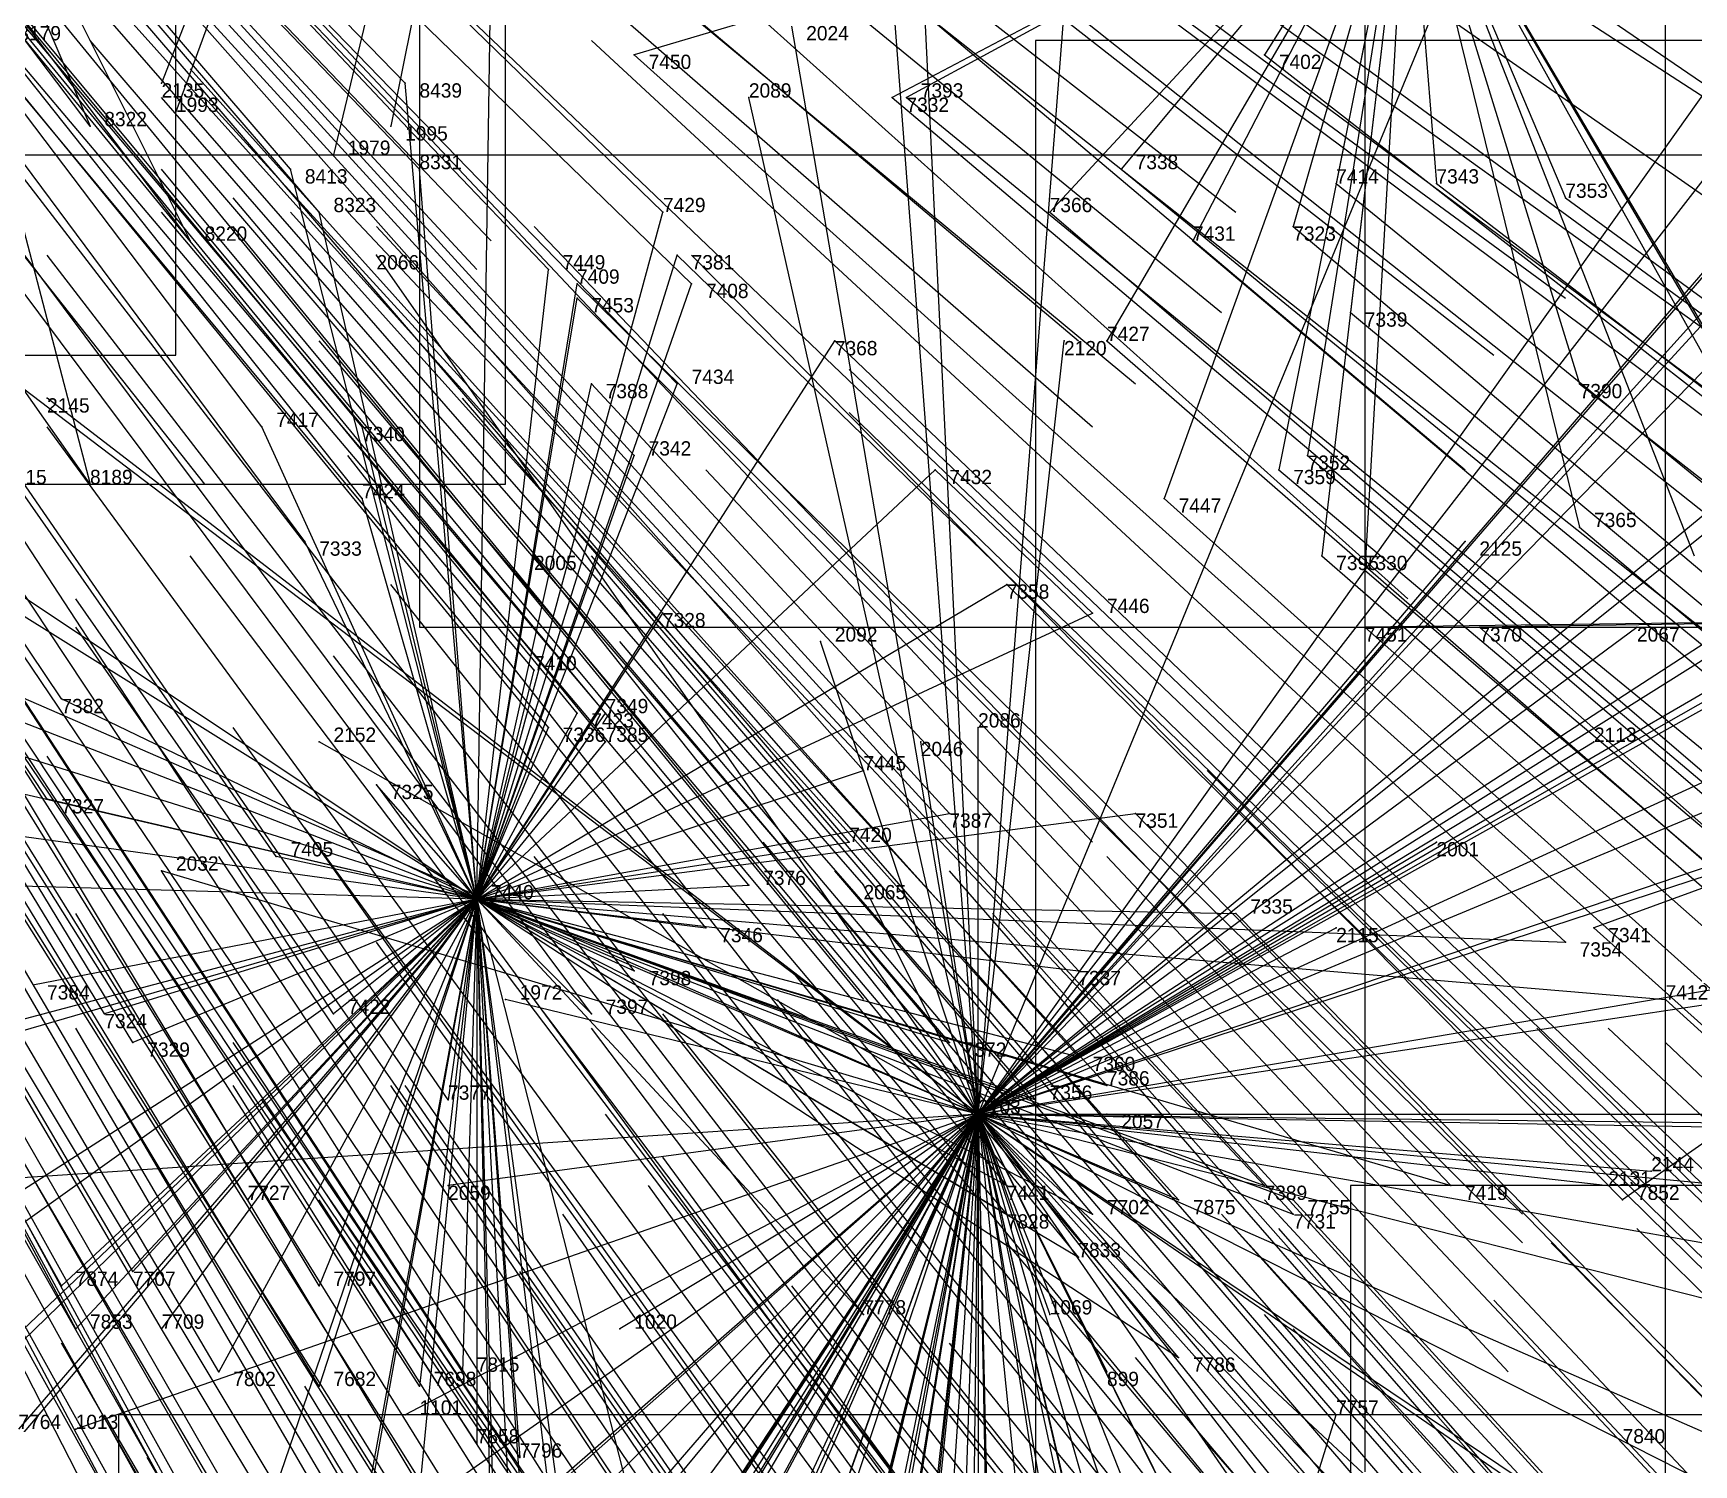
# Model space of a CAD drawing. Extents: x -0.5 to 0.59, y -0.5 to 0.59.
# Drawn here: x 0.14 to 0.256, y -0.2665 to -0.1665 of the extents above; entities that cross this region are included whole.
import ezdxf

# ---------------------------------------------------------------- set-up
doc = ezdxf.new("R2010")
doc.units = 0
for name, color, linetype in [('Clients', 3, 'CONTINUOUS'), ('Facilities', 3, 'CONTINUOUS'), ('Facilities_lines', 3, 'CONTINUOUS'), ('Min_max_boxes', 1, 'CONTINUOUS'), ('Normals', 1, 'CONTINUOUS'), ('Source_points', 5, 'CONTINUOUS'), ('Text', 3, 'CONTINUOUS')]:
    doc.layers.add(name, color=color, linetype=linetype)

msp = doc.modelspace()

# ---------------------------------------------------------------- linework, layer by layer
at = {"layer": 'Clients', "color": 5}
for p in [(0.182, -0.168, -0.62), (0.226, -0.168, -0.705), (0.149, -0.17, -1.25), (0.166, -0.17, -0.595), (0.19, -0.171, -1.25), (0.2, -0.171, -0.658), (0.201, -0.171, -0.659), (0.15, -0.172, -1.25), (0.144, -0.173, -0.563), (0.165, -0.173, -1.25), (0.161, -0.175, -1.25), (0.158, -0.176, -0.592), (0.167, -0.176, -0.606), (0.216, -0.176, -0.696), (0.231, -0.177, -0.726), (0.238, -0.177, -0.741), (0.247, -0.178, -0.76), (0.16, -0.179, -0.6), (0.184, -0.179, -0.642), (0.211, -0.179, -0.691), (0.228, -0.18, -0.726), (0.151, -0.181, -0.59), (0.164, -0.182, -1.25), (0.185, -0.182, -0.65), (0.221, -0.181, -0.713), (0.176, -0.183, -0.635), (0.178, -0.184, -0.639), (0.186, -0.184, -0.656), (0.178, -0.185, -0.642), (0.232, -0.186, -0.744), (0.196, -0.188, -0.679), (0.212, -0.188, -1.25), (0.215, -0.188, -0.714), (0.179, -0.191, -0.655), (0.185, -0.191, -0.664), (0.248, -0.191, -0.782), (0.141, -0.192, -1.25), (0.156, -0.194, -0.623), (0.163, -0.194, -0.633), (0.182, -0.196, -0.669), (0.203, -0.197, -0.708), (0.227, -0.197, -0.752), (0.229, -0.196, -0.753), (0.144, -0.198, -0.611), (0.163, -0.199, -0.642), (0.219, -0.199, -0.74), (0.248, -0.201, -0.798), (0.159, -0.202, -0.643), (0.24, -0.202, -1.25), (0.175, -0.203, -1.25), (0.23, -0.203, -0.768), (0.233, -0.204, -0.773), (0.208, -0.205, -0.73), (0.184, -0.207, -0.693), (0.214, -0.207, -0.744), (0.233, -0.208, -0.781), (0.241, -0.208, -0.796), (0.252, -0.208, -1.25), (0.195, -0.209, -1.25), (0.175, -0.211, -0.684), (0.142, -0.213, -0.641), (0.178, -0.214, -0.696), (0.18, -0.214, -0.699), (0.176, -0.215, -0.696), (0.206, -0.215, -1.25), (0.16, -0.216, -1.25), (0.18, -0.216, -0.702), (0.202, -0.216, -1.25), (0.249, -0.216, -1.25), (0.164, -0.219, -0.684), (0.198, -0.218, -0.735), (0.141, -0.22, -0.654), (0.204, -0.221, -0.751), (0.217, -0.221, -0.774), (0.197, -0.223, -0.743), (0.238, -0.223, -1.25), (0.157, -0.224, -0.684), (0.149, -0.225, -1.25), (0.19, -0.226, -0.738), (0.198, -0.226, -1.25), (0.224, -0.228, -0.799), (0.187, -0.229, -0.739), (0.231, -0.229, -1.25), (0.249, -0.229, -0.847), (0.247, -0.23, -0.844), (0.182, -0.232, -0.738), (0.213, -0.232, -0.787), (0.173, -0.234, -1.25), (0.254, -0.234, -0.862), (0.145, -0.235, -0.691), (0.161, -0.235, -0.712), (0.179, -0.235, -0.738), (0.147, -0.237, -0.698), (0.204, -0.237, -0.783), (0.213, -0.238, -0.799), (0.169, -0.241, -0.735), (0.21, -0.241, -0.799), (0.215, -0.24, -0.805), (0.215, -0.242, -1.25), (0.253, -0.246, -1.25), (0.155, -0.248, -0.731), (0.169, -0.247, -1.25), (0.208, -0.247, -0.807), (0.22, -0.248, -0.83), (0.226, -0.247, -0.837), (0.228, -0.248, -0.843), (0.239, -0.247, -0.86), (0.25, -0.247, -1.25), (0.251, -0.248, -0.883), (0.208, -0.249, -0.812), (0.214, -0.249, -0.821), (0.228, -0.249, -0.844), (0.213, -0.252, -0.824), (0.147, -0.253, -0.732), (0.142, -0.254, -0.727), (0.16, -0.254, -0.75), (0.198, -0.256, -0.808), (0.211, -0.256, -1.25), (0.143, -0.257, -0.735), (0.149, -0.257, -0.742), (0.181, -0.257, -1.25), (0.22, -0.259, -0.85), (0.153, -0.26, -0.755), (0.17, -0.26, -0.776), (0.215, -0.26, -1.25), (0.16, -0.261, -0.765), (0.167, -0.261, -0.774), (0.166, -0.263, -1.25), (0.231, -0.263, -0.874), (0.143, -0.264, -1.25), (0.171, -0.265, -0.787), (0.251, -0.265, -0.911), (0.174, -0.266, -0.794)]:
    msp.add_point(p, dxfattribs=at)
at = {"layer": 'Facilities', "color": 3}
for p in [(0.171, -0.227, -0.711), (0.206, -0.242, -1.25)]:
    msp.add_point(p, dxfattribs=at)
at = {"layer": 'Facilities_lines', "color": 3}
for p, q in [((0.184, -0.079, -1.25), (0.149, -0.17, -1.25)), ((0.184, -0.079, -1.25), (0.15, -0.172, -1.25)), ((0.184, -0.079, -1.25), (0.161, -0.175, -1.25)), ((0.184, -0.079, -1.25), (0.165, -0.173, -1.25)), ((0.127, -0.133, -0.46), (0.144, -0.198, -0.611)), ((0.127, -0.133, -0.46), (0.151, -0.181, -0.59)), ((0.127, -0.133, -0.46), (0.144, -0.173, -0.563)), ((0.206, -0.242, -1.25), (0.244, -0.15, -1.25)), ((0.236, -0.152, -0.703), (0.182, -0.168, -0.62)), ((0.236, -0.152, -0.703), (0.2, -0.171, -0.658)), ((0.236, -0.152, -0.703), (0.201, -0.171, -0.659)), ((0.206, -0.242, -1.25), (0.283, -0.153, -1.25)), ((0.236, -0.152, -0.703), (0.211, -0.179, -0.691)), ((0.236, -0.152, -0.703), (0.215, -0.188, -0.714)), ((0.236, -0.152, -0.703), (0.216, -0.176, -0.696)), ((0.236, -0.152, -0.703), (0.219, -0.199, -0.74)), ((0.236, -0.152, -0.703), (0.221, -0.181, -0.713)), ((0.236, -0.152, -0.703), (0.226, -0.168, -0.705)), ((0.236, -0.152, -0.703), (0.227, -0.197, -0.752)), ((0.236, -0.152, -0.703), (0.228, -0.18, -0.726)), ((0.236, -0.152, -0.703), (0.229, -0.196, -0.753)), ((0.236, -0.152, -0.703), (0.23, -0.203, -0.768)), ((0.236, -0.152, -0.703), (0.231, -0.177, -0.726)), ((0.236, -0.152, -0.703), (0.232, -0.186, -0.744)), ((0.236, -0.152, -0.703), (0.233, -0.204, -0.773)), ((0.236, -0.152, -0.703), (0.238, -0.177, -0.741)), ((0.236, -0.152, -0.703), (0.247, -0.178, -0.76)), ((0.236, -0.152, -0.703), (0.248, -0.201, -0.798)), ((0.236, -0.152, -0.703), (0.248, -0.191, -0.782)), ((0.236, -0.152, -0.703), (0.256, -0.203, -0.818)), ((0.236, -0.152, -0.703), (0.267, -0.205, -0.842)), ((0.236, -0.152, -0.703), (0.269, -0.208, -0.851)), ((0.236, -0.152, -0.703), (0.265, -0.204, -0.837)), ((0.206, -0.242, -1.25), (0.283, -0.158, -1.25)), ((0.206, -0.242, -1.25), (0.202, -0.159, -1.25)), ((0.206, -0.242, -1.25), (0.265, -0.159, -1.25)), ((0.206, -0.242, -1.25), (0.285, -0.161, -1.25)), ((0.171, -0.227, -0.711), (0.172, -0.162, -0.59)), ((0.206, -0.242, -1.25), (0.2, -0.163, -1.25)), ((0.206, -0.242, -1.25), (0.274, -0.163, -1.25)), ((0.206, -0.242, -1.25), (0.212, -0.165, -1.25)), ((0.206, -0.242, -1.25), (0.193, -0.166, -1.25)), ((0.171, -0.227, -0.711), (0.166, -0.17, -0.595)), ((0.206, -0.242, -1.25), (0.271, -0.17, -1.25)), ((0.206, -0.242, -1.25), (0.19, -0.171, -1.25)), ((0.206, -0.242, -1.25), (0.258, -0.175, -1.25)), ((0.171, -0.227, -0.711), (0.158, -0.176, -0.592)), ((0.171, -0.227, -0.711), (0.167, -0.176, -0.606)), ((0.171, -0.227, -0.711), (0.16, -0.179, -0.6)), ((0.171, -0.227, -0.711), (0.184, -0.179, -0.642)), ((0.206, -0.242, -1.25), (0.281, -0.18, -1.25)), ((0.206, -0.242, -1.25), (0.315, -0.18, -1.25)), ((0.206, -0.242, -1.25), (0.164, -0.182, -1.25)), ((0.171, -0.227, -0.711), (0.185, -0.182, -0.65)), ((0.171, -0.227, -0.711), (0.176, -0.183, -0.635)), ((0.171, -0.227, -0.711), (0.186, -0.184, -0.656)), ((0.171, -0.227, -0.711), (0.178, -0.184, -0.639)), ((0.206, -0.242, -1.25), (0.131, -0.185, -1.25)), ((0.171, -0.227, -0.711), (0.178, -0.185, -0.642)), ((0.171, -0.227, -0.711), (0.196, -0.188, -0.679)), ((0.206, -0.242, -1.25), (0.212, -0.188, -1.25)), ((0.206, -0.242, -1.25), (0.271, -0.19, -1.25)), ((0.206, -0.242, -1.25), (0.299, -0.19, -1.25)), ((0.171, -0.227, -0.711), (0.117, -0.191, -0.559)), ((0.171, -0.227, -0.711), (0.179, -0.191, -0.655)), ((0.171, -0.227, -0.711), (0.185, -0.191, -0.664)), ((0.171, -0.227, -0.711), (0.115, -0.192, -0.558)), ((0.206, -0.242, -1.25), (0.141, -0.192, -1.25)), ((0.171, -0.227, -0.711), (0.156, -0.194, -0.623)), ((0.171, -0.227, -0.711), (0.163, -0.194, -0.633)), ((0.171, -0.227, -0.711), (0.182, -0.196, -0.669)), ((0.171, -0.227, -0.711), (0.203, -0.197, -0.708)), ((0.206, -0.242, -1.25), (0.302, -0.198, -1.25)), ((0.171, -0.227, -0.711), (0.163, -0.199, -0.642)), ((0.206, -0.242, -1.25), (0.28, -0.199, -1.25)), ((0.171, -0.227, -0.711), (0.159, -0.202, -0.643)), ((0.206, -0.242, -1.25), (0.24, -0.202, -1.25)), ((0.171, -0.227, -0.711), (0.112, -0.204, -0.582)), ((0.206, -0.242, -1.25), (0.175, -0.203, -1.25)), ((0.206, -0.242, -1.25), (0.322, -0.204, -1.25)), ((0.171, -0.227, -0.711), (0.208, -0.205, -0.73)), ((0.206, -0.242, -1.25), (0.263, -0.205, -1.25)), ((0.206, -0.242, -1.25), (0.265, -0.205, -1.25)), ((0.171, -0.227, -0.711), (0.184, -0.207, -0.693)), ((0.171, -0.227, -0.711), (0.214, -0.207, -0.744)), ((0.206, -0.242, -1.25), (0.309, -0.207, -1.25)), ((0.309, -0.207, -0.93), (0.233, -0.208, -0.781)), ((0.309, -0.207, -0.93), (0.241, -0.208, -0.796)), ((0.309, -0.207, -0.93), (0.249, -0.229, -0.847)), ((0.309, -0.207, -0.93), (0.251, -0.248, -0.883)), ((0.206, -0.242, -1.25), (0.128, -0.208, -1.25)), ((0.206, -0.242, -1.25), (0.252, -0.208, -1.25)), ((0.206, -0.242, -1.25), (0.195, -0.209, -1.25)), ((0.171, -0.227, -0.711), (0.117, -0.21, -0.601)), ((0.171, -0.227, -0.711), (0.175, -0.211, -0.684)), ((0.206, -0.242, -1.25), (0.278, -0.212, -1.25)), ((0.171, -0.227, -0.711), (0.142, -0.213, -0.641)), ((0.171, -0.227, -0.711), (0.115, -0.214, -0.607)), ((0.171, -0.227, -0.711), (0.18, -0.214, -0.699)), ((0.171, -0.227, -0.711), (0.178, -0.214, -0.696)), ((0.171, -0.227, -0.711), (0.176, -0.215, -0.696)), ((0.206, -0.242, -1.25), (0.206, -0.215, -1.25)), ((0.206, -0.242, -1.25), (0.16, -0.216, -1.25)), ((0.171, -0.227, -0.711), (0.18, -0.216, -0.702)), ((0.206, -0.242, -1.25), (0.202, -0.216, -1.25)), ((0.206, -0.242, -1.25), (0.249, -0.216, -1.25)), ((0.171, -0.227, -0.711), (0.113, -0.219, -0.615)), ((0.171, -0.227, -0.711), (0.164, -0.219, -0.684)), ((0.171, -0.227, -0.711), (0.198, -0.218, -0.735)), ((0.171, -0.227, -0.711), (0.141, -0.22, -0.654)), ((0.171, -0.227, -0.711), (0.217, -0.221, -0.774)), ((0.171, -0.227, -0.711), (0.204, -0.221, -0.751)), ((0.171, -0.227, -0.711), (0.197, -0.223, -0.743)), ((0.206, -0.242, -1.25), (0.238, -0.223, -1.25)), ((0.171, -0.227, -0.711), (0.157, -0.224, -0.684)), ((0.206, -0.242, -1.25), (0.312, -0.224, -1.25)), ((0.171, -0.227, -0.711), (0.136, -0.226, -0.66)), ((0.206, -0.242, -1.25), (0.149, -0.225, -1.25)), ((0.171, -0.227, -0.711), (0.19, -0.226, -0.738)), ((0.206, -0.242, -1.25), (0.198, -0.226, -1.25)), ((0.171, -0.227, -0.711), (0.129, -0.257, -0.719)), ((0.171, -0.227, -0.711), (0.132, -0.264, -0.739)), ((0.171, -0.227, -0.711), (0.132, -0.252, -0.712)), ((0.171, -0.227, -0.711), (0.133, -0.238, -0.682)), ((0.171, -0.227, -0.711), (0.134, -0.263, -0.737)), ((0.171, -0.227, -0.711), (0.137, -0.236, -0.682)), ((0.171, -0.227, -0.711), (0.137, -0.267, -0.75)), ((0.171, -0.227, -0.711), (0.139, -0.264, -0.745)), ((0.171, -0.227, -0.711), (0.14, -0.233, -0.68)), ((0.171, -0.227, -0.711), (0.142, -0.254, -0.727)), ((0.171, -0.227, -0.711), (0.143, -0.257, -0.735)), ((0.171, -0.227, -0.711), (0.145, -0.235, -0.691)), ((0.171, -0.227, -0.711), (0.147, -0.237, -0.698)), ((0.171, -0.227, -0.711), (0.147, -0.253, -0.732)), ((0.171, -0.227, -0.711), (0.149, -0.257, -0.742)), ((0.171, -0.227, -0.711), (0.153, -0.26, -0.755)), ((0.171, -0.227, -0.711), (0.155, -0.248, -0.731)), ((0.171, -0.227, -0.711), (0.157, -0.268, -0.775)), ((0.171, -0.227, -0.711), (0.16, -0.261, -0.765)), ((0.171, -0.227, -0.711), (0.16, -0.287, -0.821)), ((0.171, -0.227, -0.711), (0.16, -0.254, -0.75)), ((0.171, -0.227, -0.711), (0.161, -0.235, -0.712)), ((0.171, -0.227, -0.711), (0.161, -0.283, -0.814)), ((0.171, -0.227, -0.711), (0.165, -0.289, -0.831)), ((0.171, -0.227, -0.711), (0.167, -0.261, -0.774)), ((0.171, -0.227, -0.711), (0.169, -0.241, -0.735)), ((0.171, -0.227, -0.711), (0.17, -0.26, -0.776)), ((0.171, -0.227, -0.711), (0.224, -0.228, -0.799)), ((0.171, -0.227, -0.711), (0.213, -0.232, -0.787)), ((0.171, -0.227, -0.711), (0.187, -0.229, -0.739)), ((0.171, -0.227, -0.711), (0.247, -0.23, -0.844)), ((0.171, -0.227, -0.711), (0.21, -0.241, -0.799)), ((0.171, -0.227, -0.711), (0.213, -0.238, -0.799)), ((0.171, -0.227, -0.711), (0.204, -0.237, -0.783)), ((0.171, -0.227, -0.711), (0.215, -0.24, -0.805)), ((0.171, -0.227, -0.711), (0.226, -0.247, -0.837)), ((0.171, -0.227, -0.711), (0.182, -0.232, -0.738)), ((0.171, -0.227, -0.711), (0.254, -0.234, -0.862)), ((0.171, -0.227, -0.711), (0.239, -0.247, -0.86)), ((0.171, -0.227, -0.711), (0.179, -0.235, -0.738)), ((0.171, -0.227, -0.711), (0.208, -0.247, -0.807)), ((0.171, -0.227, -0.711), (0.174, -0.283, -0.83)), ((0.171, -0.227, -0.711), (0.18, -0.301, -0.876)), ((0.171, -0.227, -0.711), (0.214, -0.249, -0.821)), ((0.171, -0.227, -0.711), (0.228, -0.249, -0.844)), ((0.171, -0.227, -0.711), (0.182, -0.27, -0.815)), ((0.171, -0.227, -0.711), (0.172, -0.273, -0.806)), ((0.171, -0.227, -0.711), (0.228, -0.248, -0.843)), ((0.171, -0.227, -0.711), (0.198, -0.256, -0.808)), ((0.171, -0.227, -0.711), (0.22, -0.259, -0.85)), ((0.171, -0.227, -0.711), (0.174, -0.266, -0.794)), ((0.171, -0.227, -0.711), (0.18, -0.293, -0.86)), ((0.171, -0.227, -0.711), (0.174, -0.268, -0.799)), ((0.171, -0.227, -0.711), (0.208, -0.249, -0.812)), ((0.171, -0.227, -0.711), (0.213, -0.252, -0.824)), ((0.171, -0.227, -0.711), (0.173, -0.302, -0.871)), ((0.171, -0.227, -0.711), (0.171, -0.265, -0.787)), ((0.171, -0.227, -0.711), (0.22, -0.248, -0.83)), ((0.206, -0.242, -1.25), (0.299, -0.228, -1.25)), ((0.206, -0.242, -1.25), (0.231, -0.229, -1.25)), ((0.206, -0.242, -1.25), (0.173, -0.234, -1.25)), ((0.206, -0.242, -1.25), (0.131, -0.247, -1.25)), ((0.206, -0.242, -1.25), (0.134, -0.329, -1.25)), ((0.206, -0.242, -1.25), (0.137, -0.355, -1.25)), ((0.206, -0.242, -1.25), (0.139, -0.366, -1.25)), ((0.206, -0.242, -1.25), (0.142, -0.388, -1.25)), ((0.206, -0.242, -1.25), (0.143, -0.297, -1.25)), ((0.206, -0.242, -1.25), (0.143, -0.264, -1.25)), ((0.206, -0.242, -1.25), (0.147, -0.373, -1.25)), ((0.206, -0.242, -1.25), (0.148, -0.341, -1.25)), ((0.206, -0.242, -1.25), (0.148, -0.367, -1.25)), ((0.206, -0.242, -1.25), (0.153, -0.295, -1.25)), ((0.206, -0.242, -1.25), (0.155, -0.287, -1.25)), ((0.206, -0.242, -1.25), (0.159, -0.33, -1.25)), ((0.206, -0.242, -1.25), (0.161, -0.314, -1.25)), ((0.206, -0.242, -1.25), (0.166, -0.263, -1.25)), ((0.206, -0.242, -1.25), (0.167, -0.359, -1.25)), ((0.206, -0.242, -1.25), (0.169, -0.299, -1.25)), ((0.206, -0.242, -1.25), (0.169, -0.268, -1.25)), ((0.206, -0.242, -1.25), (0.169, -0.247, -1.25)), ((0.206, -0.242, -1.25), (0.17, -0.297, -1.25)), ((0.206, -0.242, -1.25), (0.172, -0.337, -1.25)), ((0.206, -0.242, -1.25), (0.174, -0.285, -1.25)), ((0.206, -0.242, -1.25), (0.176, -0.362, -1.25)), ((0.206, -0.242, -1.25), (0.177, -0.29, -1.25)), ((0.206, -0.242, -1.25), (0.18, -0.383, -1.25)), ((0.206, -0.242, -1.25), (0.181, -0.271, -1.25)), ((0.206, -0.242, -1.25), (0.181, -0.28, -1.25)), ((0.206, -0.242, -1.25), (0.181, -0.257, -1.25)), ((0.206, -0.242, -1.25), (0.184, -0.331, -1.25)), ((0.206, -0.242, -1.25), (0.184, -0.35, -1.25)), ((0.206, -0.242, -1.25), (0.186, -0.298, -1.25)), ((0.206, -0.242, -1.25), (0.189, -0.35, -1.25)), ((0.206, -0.242, -1.25), (0.19, -0.325, -1.25)), ((0.206, -0.242, -1.25), (0.191, -0.335, -1.25)), ((0.206, -0.242, -1.25), (0.195, -0.287, -1.25)), ((0.206, -0.242, -1.25), (0.197, -0.299, -1.25)), ((0.206, -0.242, -1.25), (0.197, -0.329, -1.25)), ((0.206, -0.242, -1.25), (0.198, -0.316, -1.25)), ((0.206, -0.242, -1.25), (0.199, -0.304, -1.25)), ((0.206, -0.242, -1.25), (0.201, -0.317, -1.25)), ((0.206, -0.242, -1.25), (0.202, -0.366, -1.25)), ((0.206, -0.242, -1.25), (0.205, -0.33, -1.25)), ((0.206, -0.242, -1.25), (0.206, -0.319, -1.25)), ((0.206, -0.242, -1.25), (0.22, -0.291, -1.25)), ((0.206, -0.242, -1.25), (0.23, -0.345, -1.25)), ((0.206, -0.242, -1.25), (0.231, -0.358, -1.25)), ((0.206, -0.242, -1.25), (0.216, -0.302, -1.25)), ((0.206, -0.242, -1.25), (0.227, -0.333, -1.25)), ((0.206, -0.242, -1.25), (0.245, -0.321, -1.25)), ((0.206, -0.242, -1.25), (0.215, -0.26, -1.25)), ((0.206, -0.242, -1.25), (0.244, -0.338, -1.25)), ((0.206, -0.242, -1.25), (0.253, -0.31, -1.25)), ((0.206, -0.242, -1.25), (0.254, -0.339, -1.25)), ((0.206, -0.242, -1.25), (0.208, -0.345, -1.25)), ((0.206, -0.242, -1.25), (0.211, -0.291, -1.25)), ((0.206, -0.242, -1.25), (0.211, -0.256, -1.25)), ((0.206, -0.242, -1.25), (0.237, -0.335, -1.25)), ((0.206, -0.242, -1.25), (0.236, -0.27, -1.25)), ((0.206, -0.242, -1.25), (0.208, -0.33, -1.25)), ((0.206, -0.242, -1.25), (0.218, -0.319, -1.25)), ((0.206, -0.242, -1.25), (0.264, -0.243, -1.25)), ((0.206, -0.242, -1.25), (0.269, -0.248, -1.25)), ((0.206, -0.242, -1.25), (0.258, -0.277, -1.25)), ((0.206, -0.242, -1.25), (0.269, -0.258, -1.25)), ((0.206, -0.242, -1.25), (0.289, -0.242, -1.25)), ((0.206, -0.242, -1.25), (0.215, -0.242, -1.25)), ((0.206, -0.242, -1.25), (0.265, -0.308, -1.25)), ((0.206, -0.242, -1.25), (0.259, -0.297, -1.25)), ((0.206, -0.242, -1.25), (0.275, -0.277, -1.25)), ((0.206, -0.242, -1.25), (0.27, -0.286, -1.25)), ((0.206, -0.242, -1.25), (0.292, -0.243, -1.25)), ((0.206, -0.242, -1.25), (0.265, -0.315, -1.25)), ((0.206, -0.242, -1.25), (0.267, -0.321, -1.25)), ((0.206, -0.242, -1.25), (0.279, -0.274, -1.25)), ((0.206, -0.242, -1.25), (0.296, -0.258, -1.25)), ((0.206, -0.242, -1.25), (0.25, -0.247, -1.25)), ((0.206, -0.242, -1.25), (0.253, -0.246, -1.25)), ((0.207, -0.34, -0.996), (0.231, -0.263, -0.874)), ((0.288, -0.305, -1.05), (0.251, -0.265, -0.911))]:
    msp.add_line(p, q, dxfattribs=at)
at = {"layer": 'Min_max_boxes', "color": 1}
for p, q in [((0.15, -0.189, -0.546), (0.15, -0.088, -0.546)), ((0.15, -0.189, -0.234), (0.15, -0.088, -0.234)), ((0.167, -0.091, -0.851), (0.167, -0.208, -0.851)), ((0.167, -0.091, -0.551), (0.167, -0.208, -0.551)), ((0.173, -0.198, -0.611), (0.173, -0.1, -0.611)), ((0.173, -0.198, -0.377), (0.173, -0.1, -0.377)), ((0.233, -0.151, -1.064), (0.233, -0.267, -1.064)), ((0.233, -0.151, -0.781), (0.233, -0.267, -0.781)), ((0.254, -0.302, -0.876), (0.254, -0.162, -0.876)), ((0.254, -0.302, -0.558), (0.254, -0.162, -0.558)), ((0.43, -0.167, -1.25), (0.21, -0.167, -1.25)), ((0.21, -0.167, -1.25), (0.21, -0.392, -1.25)), ((0.43, -0.167, -1.245), (0.21, -0.167, -1.245)), ((0.21, -0.167, -1.245), (0.21, -0.392, -1.245)), ((0.21, -0.167, -1.25), (0.21, -0.167, -1.245)), ((0.067, -0.175, -1.25), (0.304, -0.175, -1.25)), ((0.067, -0.175, -1.25), (0.304, -0.175, -1.25)), ((0.032, -0.189, -0.546), (0.15, -0.189, -0.546)), ((0.032, -0.189, -0.234), (0.15, -0.189, -0.234)), ((0.15, -0.189, -0.546), (0.15, -0.189, -0.234)), ((0.084, -0.198, -0.611), (0.173, -0.198, -0.611)), ((0.084, -0.198, -0.377), (0.173, -0.198, -0.377)), ((0.173, -0.198, -0.611), (0.173, -0.198, -0.377)), ((0.167, -0.208, -0.851), (0.297, -0.208, -0.851)), ((0.167, -0.208, -0.551), (0.297, -0.208, -0.551)), ((0.167, -0.208, -0.851), (0.167, -0.208, -0.551)), ((0.345, -0.247, -1.145), (0.232, -0.247, -1.145)), ((0.232, -0.247, -1.145), (0.232, -0.349, -1.145)), ((0.345, -0.247, -0.907), (0.232, -0.247, -0.907)), ((0.232, -0.247, -0.907), (0.232, -0.349, -0.907)), ((0.232, -0.247, -1.145), (0.232, -0.247, -0.907)), ((0.262, -0.263, -1.161), (0.146, -0.263, -1.161)), ((0.146, -0.263, -1.161), (0.146, -0.414, -1.161)), ((0.262, -0.263, -0.832), (0.146, -0.263, -0.832)), ((0.146, -0.263, -0.832), (0.146, -0.414, -0.832)), ((0.146, -0.263, -1.161), (0.146, -0.263, -0.832))]:
    msp.add_line(p, q, dxfattribs=at)
at = {"layer": 'Normals', "color": 1}
for p, q in [((0.144, -0.173, -0.563), (0.088, -0.099, -0.599)), ((0.166, -0.17, -0.595), (0.102, -0.104, -0.633)), ((0.158, -0.176, -0.592), (0.098, -0.106, -0.63)), ((0.103, -0.106, -0.371), (0.167, -0.174, -0.334)), ((0.151, -0.181, -0.59), (0.095, -0.107, -0.627)), ((0.16, -0.179, -0.6), (0.1, -0.109, -0.638)), ((0.167, -0.176, -0.606), (0.103, -0.109, -0.644)), ((0.108, -0.114, -0.392), (0.172, -0.181, -0.354)), ((0.184, -0.179, -0.642), (0.117, -0.114, -0.678)), ((0.108, -0.115, -0.395), (0.171, -0.183, -0.357)), ((0.176, -0.183, -0.635), (0.112, -0.116, -0.673)), ((0.156, -0.194, -0.623), (0.1, -0.12, -0.66)), ((0.186, -0.184, -0.656), (0.12, -0.12, -0.693)), ((0.144, -0.198, -0.611), (0.09, -0.121, -0.647)), ((0.151, -0.122, -0.485), (0.224, -0.179, -0.448)), ((0.163, -0.194, -0.633), (0.104, -0.123, -0.671)), ((0.185, -0.191, -0.664), (0.12, -0.124, -0.701)), ((0.095, -0.126, -0.393), (0.152, -0.198, -0.355)), ((0.163, -0.199, -0.642), (0.105, -0.126, -0.68)), ((0.182, -0.196, -0.669), (0.119, -0.127, -0.705)), ((0.151, -0.127, -0.494), (0.223, -0.186, -0.457)), ((0.159, -0.202, -0.643), (0.104, -0.128, -0.682)), ((0.142, -0.128, -0.479), (0.213, -0.188, -0.442)), ((0.168, -0.131, -0.533), (0.242, -0.189, -0.497)), ((0.172, -0.13, -0.538), (0.247, -0.185, -0.501)), ((0.146, -0.132, -0.492), (0.217, -0.191, -0.454)), ((0.144, -0.133, -0.491), (0.214, -0.194, -0.453)), ((0.142, -0.213, -0.641), (0.091, -0.137, -0.679)), ((0.169, -0.137, -0.543), (0.24, -0.197, -0.507)), ((0.184, -0.207, -0.693), (0.122, -0.138, -0.73)), ((0.175, -0.211, -0.684), (0.115, -0.14, -0.721)), ((0.178, -0.214, -0.696), (0.119, -0.142, -0.733)), ((0.141, -0.22, -0.654), (0.09, -0.143, -0.692)), ((0.18, -0.214, -0.699), (0.12, -0.143, -0.736)), ((0.214, -0.207, -0.744), (0.147, -0.143, -0.782)), ((0.176, -0.215, -0.696), (0.117, -0.144, -0.733)), ((0.18, -0.216, -0.702), (0.121, -0.144, -0.739)), ((0.167, -0.144, -0.551), (0.236, -0.206, -0.514)), ((0.192, -0.145, -0.602), (0.267, -0.201, -0.565)), ((0.211, -0.146, -0.642), (0.287, -0.199, -0.604)), ((0.19, -0.147, -0.602), (0.263, -0.205, -0.563)), ((0.223, -0.147, -0.667), (0.299, -0.199, -0.628)), ((0.157, -0.224, -0.684), (0.104, -0.148, -0.722)), ((0.198, -0.218, -0.735), (0.136, -0.148, -0.772)), ((0.171, -0.227, -0.711), (0.115, -0.152, -0.747)), ((0.197, -0.223, -0.743), (0.136, -0.152, -0.78)), ((0.204, -0.221, -0.751), (0.141, -0.152, -0.788)), ((0.229, -0.153, -0.688), (0.306, -0.203, -0.649)), ((0.19, -0.226, -0.738), (0.13, -0.154, -0.774)), ((0.15, -0.155, -0.541), (0.214, -0.223, -0.504)), ((0.212, -0.155, -0.657), (0.287, -0.209, -0.618)), ((0.145, -0.235, -0.691), (0.097, -0.156, -0.729)), ((0.137, -0.156, -0.518), (0.198, -0.226, -0.482)), ((0.161, -0.235, -0.712), (0.11, -0.157, -0.748)), ((0.187, -0.229, -0.739), (0.128, -0.157, -0.775)), ((0.192, -0.157, -0.62), (0.264, -0.214, -0.582)), ((0.147, -0.237, -0.698), (0.099, -0.158, -0.736)), ((0.182, -0.232, -0.738), (0.125, -0.158, -0.774)), ((0.179, -0.235, -0.738), (0.123, -0.16, -0.775)), ((0.216, -0.161, -0.673), (0.29, -0.216, -0.635)), ((0.139, -0.162, -0.533), (0.198, -0.234, -0.496)), ((0.213, -0.232, -0.787), (0.15, -0.163, -0.825)), ((0.225, -0.163, -0.696), (0.3, -0.218, -0.658)), ((0.169, -0.241, -0.735), (0.116, -0.164, -0.772)), ((0.204, -0.237, -0.783), (0.144, -0.167, -0.82)), ((0.247, -0.23, -0.844), (0.179, -0.167, -0.882)), ((0.182, -0.168, -0.62), (0.251, -0.23, -0.582)), ((0.226, -0.168, -0.705), (0.299, -0.225, -0.667)), ((0.155, -0.248, -0.731), (0.106, -0.169, -0.768)), ((0.213, -0.238, -0.799), (0.151, -0.169, -0.837)), ((0.149, -0.17, -1.25), (0.149, -0.17, -1.15)), ((0.21, -0.241, -0.799), (0.149, -0.171, -0.836)), ((0.215, -0.24, -0.805), (0.152, -0.171, -0.842)), ((0.19, -0.171, -1.25), (0.19, -0.171, -1.15)), ((0.2, -0.171, -0.658), (0.271, -0.231, -0.621)), ((0.201, -0.171, -0.659), (0.273, -0.23, -0.622)), ((0.15, -0.172, -1.25), (0.15, -0.172, -1.15)), ((0.142, -0.254, -0.727), (0.097, -0.173, -0.764)), ((0.147, -0.253, -0.732), (0.1, -0.173, -0.768)), ((0.165, -0.173, -1.25), (0.165, -0.173, -1.15)), ((0.143, -0.257, -0.735), (0.099, -0.175, -0.772)), ((0.16, -0.254, -0.75), (0.112, -0.174, -0.788)), ((0.161, -0.175, -1.25), (0.161, -0.175, -1.15)), ((0.208, -0.247, -0.807), (0.149, -0.176, -0.845)), ((0.216, -0.176, -0.696), (0.288, -0.235, -0.659)), ((0.149, -0.257, -0.742), (0.102, -0.177, -0.78)), ((0.231, -0.177, -0.726), (0.302, -0.235, -0.689)), ((0.238, -0.177, -0.741), (0.311, -0.233, -0.704)), ((0.214, -0.249, -0.821), (0.154, -0.178, -0.858)), ((0.247, -0.178, -0.76), (0.322, -0.233, -0.723)), ((0.208, -0.249, -0.812), (0.149, -0.179, -0.85)), ((0.22, -0.248, -0.83), (0.158, -0.179, -0.867)), ((0.226, -0.247, -0.837), (0.162, -0.179, -0.873)), ((0.211, -0.179, -0.691), (0.281, -0.239, -0.654)), ((0.153, -0.26, -0.755), (0.106, -0.18, -0.792)), ((0.213, -0.252, -0.824), (0.154, -0.18, -0.861)), ((0.228, -0.249, -0.844), (0.164, -0.18, -0.88)), ((0.239, -0.247, -0.86), (0.175, -0.18, -0.897)), ((0.228, -0.18, -0.726), (0.299, -0.24, -0.688)), ((0.16, -0.261, -0.765), (0.112, -0.182, -0.802)), ((0.17, -0.26, -0.776), (0.119, -0.182, -0.813)), ((0.198, -0.256, -0.808), (0.141, -0.182, -0.846)), ((0.164, -0.182, -1.25), (0.164, -0.182, -1.15)), ((0.185, -0.182, -0.65), (0.252, -0.247, -0.613)), ((0.251, -0.248, -0.883), (0.186, -0.182, -0.92)), ((0.221, -0.181, -0.713), (0.292, -0.241, -0.676)), ((0.167, -0.261, -0.774), (0.117, -0.183, -0.811)), ((0.178, -0.184, -0.639), (0.244, -0.249, -0.603)), ((0.178, -0.185, -0.642), (0.244, -0.251, -0.606)), ((0.232, -0.186, -0.744), (0.304, -0.246, -0.707)), ((0.171, -0.265, -0.787), (0.12, -0.187, -0.824)), ((0.157, -0.268, -0.775), (0.109, -0.188, -0.812)), ((0.174, -0.266, -0.794), (0.123, -0.188, -0.83)), ((0.22, -0.259, -0.85), (0.16, -0.188, -0.887)), ((0.196, -0.188, -0.679), (0.263, -0.252, -0.642)), ((0.212, -0.188, -1.25), (0.212, -0.188, -1.15)), ((0.215, -0.188, -0.714), (0.285, -0.249, -0.677)), ((0.264, -0.254, -0.916), (0.197, -0.19, -0.953)), ((0.174, -0.268, -0.799), (0.123, -0.191, -0.837)), ((0.179, -0.191, -0.655), (0.243, -0.26, -0.619)), ((0.248, -0.191, -0.782), (0.321, -0.248, -0.745)), ((0.141, -0.192, -1.25), (0.141, -0.192, -1.15)), ((0.231, -0.263, -0.874), (0.17, -0.192, -0.911)), ((0.182, -0.27, -0.815), (0.131, -0.193, -0.852)), ((0.264, -0.258, -0.923), (0.197, -0.193, -0.96)), ((0.172, -0.273, -0.806), (0.123, -0.194, -0.844)), ((0.196, -0.269, -0.832), (0.141, -0.194, -0.869)), ((0.219, -0.269, -0.867), (0.162, -0.196, -0.904)), ((0.251, -0.265, -0.911), (0.187, -0.197, -0.949)), ((0.203, -0.197, -0.708), (0.27, -0.261, -0.671)), ((0.227, -0.197, -0.752), (0.298, -0.257, -0.715)), ((0.229, -0.196, -0.753), (0.299, -0.256, -0.716)), ((0.219, -0.199, -0.74), (0.288, -0.261, -0.702)), ((0.248, -0.201, -0.798), (0.319, -0.261, -0.761)), ((0.24, -0.202, -1.25), (0.24, -0.202, -1.15)), ((0.161, -0.283, -0.814), (0.115, -0.203, -0.852)), ((0.207, -0.277, -0.865), (0.151, -0.203, -0.901)), ((0.175, -0.203, -1.25), (0.175, -0.203, -1.15)), ((0.239, -0.273, -0.908), (0.179, -0.203, -0.945)), ((0.23, -0.203, -0.768), (0.3, -0.264, -0.731)), ((0.233, -0.204, -0.773), (0.303, -0.264, -0.736)), ((0.174, -0.283, -0.83), (0.125, -0.205, -0.868)), ((0.188, -0.282, -0.847), (0.136, -0.205, -0.885)), ((0.223, -0.278, -0.889), (0.165, -0.205, -0.926)), ((0.208, -0.205, -0.73), (0.274, -0.27, -0.692)), ((0.16, -0.287, -0.821), (0.114, -0.206, -0.859)), ((0.196, -0.282, -0.859), (0.143, -0.206, -0.897)), ((0.245, -0.277, -0.923), (0.184, -0.207, -0.961)), ((0.196, -0.284, -0.862), (0.143, -0.208, -0.9)), ((0.233, -0.208, -0.781), (0.303, -0.27, -0.744)), ((0.241, -0.208, -0.796), (0.311, -0.27, -0.76)), ((0.252, -0.208, -1.25), (0.252, -0.208, -1.15)), ((0.165, -0.289, -0.831), (0.118, -0.209, -0.869)), ((0.241, -0.28, -0.924), (0.181, -0.209, -0.961)), ((0.195, -0.209, -1.25), (0.195, -0.209, -1.15)), ((0.218, -0.284, -0.895), (0.161, -0.21, -0.931)), ((0.188, -0.289, -0.862), (0.136, -0.212, -0.9)), ((0.18, -0.293, -0.86), (0.131, -0.215, -0.897)), ((0.183, -0.293, -0.864), (0.134, -0.215, -0.902)), ((0.183, -0.293, -0.865), (0.134, -0.215, -0.903)), ((0.208, -0.291, -0.894), (0.154, -0.215, -0.932)), ((0.206, -0.215, -1.25), (0.206, -0.215, -1.15)), ((0.16, -0.216, -1.25), (0.16, -0.216, -1.15)), ((0.202, -0.216, -1.25), (0.202, -0.216, -1.15)), ((0.249, -0.216, -1.25), (0.249, -0.216, -1.15)), ((0.192, -0.294, -0.879), (0.141, -0.217, -0.917)), ((0.162, -0.3, -0.854), (0.119, -0.219, -0.891)), ((0.164, -0.219, -0.684), (0.219, -0.294, -0.647)), ((0.288, -0.283, -1.01), (0.222, -0.218, -1.048)), ((0.18, -0.301, -0.876), (0.133, -0.221, -0.914)), ((0.217, -0.221, -0.774), (0.282, -0.288, -0.737)), ((0.162, -0.304, -0.862), (0.12, -0.222, -0.9)), ((0.173, -0.302, -0.871), (0.127, -0.222, -0.908)), ((0.213, -0.296, -0.913), (0.159, -0.222, -0.951)), ((0.251, -0.293, -0.965), (0.191, -0.223, -1.003)), ((0.238, -0.223, -1.25), (0.238, -0.223, -1.15)), ((0.205, -0.301, -0.911), (0.153, -0.224, -0.948)), ((0.232, -0.296, -0.94), (0.175, -0.224, -0.978)), ((0.278, -0.291, -1.008), (0.215, -0.224, -1.045)), ((0.149, -0.225, -1.25), (0.149, -0.225, -1.15)), ((0.199, -0.304, -0.907), (0.149, -0.225, -0.944)), ((0.256, -0.295, -0.977), (0.196, -0.225, -1.014)), ((0.198, -0.226, -1.25), (0.198, -0.226, -1.15)), ((0.265, -0.295, -0.991), (0.204, -0.225, -1.029)), ((0.191, -0.308, -0.905), (0.143, -0.228, -0.942)), ((0.242, -0.301, -0.965), (0.184, -0.228, -1.002)), ((0.269, -0.298, -1.003), (0.207, -0.228, -1.04)), ((0.224, -0.228, -0.799), (0.289, -0.294, -0.762)), ((0.172, -0.31, -0.886), (0.128, -0.229, -0.924)), ((0.184, -0.31, -0.9), (0.137, -0.229, -0.937)), ((0.231, -0.229, -1.25), (0.231, -0.229, -1.15)), ((0.249, -0.229, -0.847), (0.318, -0.291, -0.809)), ((0.218, -0.305, -0.937), (0.164, -0.23, -0.975)), ((0.174, -0.313, -0.895), (0.13, -0.232, -0.933)), ((0.252, -0.304, -0.986), (0.193, -0.232, -1.024)), ((0.277, -0.302, -1.024), (0.214, -0.233, -1.061)), ((0.173, -0.234, -1.25), (0.173, -0.234, -1.15)), ((0.231, -0.308, -0.962), (0.175, -0.234, -0.999)), ((0.251, -0.305, -0.989), (0.192, -0.234, -1.026)), ((0.254, -0.234, -0.862), (0.322, -0.296, -0.824)), ((0.177, -0.316, -0.906), (0.132, -0.235, -0.943)), ((0.242, -0.308, -0.979), (0.184, -0.235, -1.016)), ((0.19, -0.316, -0.922), (0.143, -0.236, -0.96)), ((0.235, -0.31, -0.973), (0.179, -0.236, -1.01)), ((0.311, -0.302, -1.083), (0.245, -0.236, -1.12)), ((0.318, -0.3, -1.092), (0.25, -0.236, -1.129)), ((0.206, -0.314, -0.938), (0.154, -0.237, -0.976)), ((0.321, -0.301, -1.1), (0.254, -0.237, -1.137)), ((0.176, -0.319, -0.911), (0.131, -0.238, -0.948)), ((0.194, -0.321, -0.937), (0.146, -0.241, -0.975)), ((0.203, -0.318, -0.944), (0.154, -0.24, -0.981)), ((0.208, -0.317, -0.949), (0.156, -0.241, -0.986)), ((0.217, -0.317, -0.96), (0.165, -0.24, -0.997)), ((0.219, -0.317, -0.962), (0.166, -0.24, -0.999)), ((0.236, -0.316, -0.987), (0.18, -0.242, -1.023)), ((0.206, -0.242, -1.25), (0.206, -0.242, -1.15)), ((0.215, -0.242, -1.25), (0.215, -0.242, -1.15)), ((0.176, -0.324, -0.922), (0.131, -0.243, -0.959)), ((0.239, -0.32, -0.998), (0.184, -0.245, -1.035)), ((0.253, -0.246, -1.25), (0.253, -0.246, -1.15)), ((0.179, -0.328, -0.934), (0.134, -0.247, -0.971)), ((0.211, -0.327, -0.971), (0.16, -0.248, -1.008)), ((0.169, -0.247, -1.25), (0.169, -0.247, -1.15)), ((0.237, -0.322, -1), (0.183, -0.247, -1.037)), ((0.289, -0.316, -1.07), (0.226, -0.248, -1.107)), ((0.228, -0.248, -0.843), (0.291, -0.317, -0.808)), ((0.25, -0.247, -1.25), (0.25, -0.247, -1.15)), ((0.23, -0.325, -0.996), (0.177, -0.249, -1.033)), ((0.285, -0.318, -1.067), (0.223, -0.249, -1.104)), ((0.286, -0.318, -1.069), (0.223, -0.249, -1.106)), ((0.288, -0.32, -1.077), (0.227, -0.25, -1.113)), ((0.318, -0.315, -1.12), (0.252, -0.25, -1.157)), ((0.268, -0.322, -1.047), (0.208, -0.251, -1.084)), ((0.311, -0.317, -1.111), (0.246, -0.251, -1.147)), ((0.223, -0.331, -0.997), (0.171, -0.253, -1.034)), ((0.227, -0.329, -1), (0.174, -0.253, -1.037)), ((0.251, -0.328, -1.031), (0.193, -0.254, -1.068)), ((0.256, -0.327, -1.039), (0.198, -0.255, -1.076)), ((0.306, -0.323, -1.112), (0.242, -0.255, -1.149)), ((0.211, -0.256, -1.25), (0.211, -0.256, -1.15)), ((0.287, -0.326, -1.086), (0.226, -0.256, -1.122)), ((0.197, -0.337, -0.976), (0.149, -0.257, -1.013)), ((0.181, -0.257, -1.25), (0.181, -0.257, -1.15)), ((0.29, -0.327, -1.092), (0.228, -0.257, -1.129)), ((0.188, -0.338, -0.968), (0.142, -0.258, -1.005)), ((0.262, -0.33, -1.053), (0.204, -0.258, -1.091)), ((0.277, -0.33, -1.078), (0.217, -0.259, -1.115)), ((0.215, -0.26, -1.25), (0.215, -0.26, -1.15)), ((0.207, -0.34, -0.996), (0.159, -0.261, -1.034)), ((0.246, -0.336, -1.042), (0.192, -0.261, -1.079)), ((0.192, -0.343, -0.982), (0.145, -0.263, -1.02)), ((0.211, -0.342, -1.005), (0.162, -0.263, -1.042)), ((0.166, -0.263, -1.25), (0.166, -0.263, -1.15)), ((0.254, -0.336, -1.052), (0.197, -0.263, -1.09)), ((0.262, -0.336, -1.065), (0.204, -0.263, -1.103)), ((0.143, -0.264, -1.25), (0.143, -0.264, -1.15)), ((0.27, -0.336, -1.079), (0.211, -0.265, -1.116)), ((0.283, -0.335, -1.096), (0.222, -0.265, -1.133)), ((0.194, -0.346, -0.993), (0.148, -0.266, -1.031))]:
    msp.add_line(p, q, dxfattribs=at)
at = {"layer": 'Source_points', "color": 5}
for p in [(0.182, -0.168, -0.62), (0.226, -0.168, -0.705), (0.149, -0.17, -1.25), (0.166, -0.17, -0.595), (0.19, -0.171, -1.25), (0.2, -0.171, -0.658), (0.201, -0.171, -0.659), (0.15, -0.172, -1.25), (0.144, -0.173, -0.563), (0.165, -0.173, -1.25), (0.161, -0.175, -1.25), (0.158, -0.176, -0.592), (0.167, -0.176, -0.606), (0.216, -0.176, -0.696), (0.231, -0.177, -0.726), (0.238, -0.177, -0.741), (0.247, -0.178, -0.76), (0.16, -0.179, -0.6), (0.184, -0.179, -0.642), (0.211, -0.179, -0.691), (0.228, -0.18, -0.726), (0.151, -0.181, -0.59), (0.164, -0.182, -1.25), (0.185, -0.182, -0.65), (0.221, -0.181, -0.713), (0.176, -0.183, -0.635), (0.178, -0.184, -0.639), (0.186, -0.184, -0.656), (0.178, -0.185, -0.642), (0.232, -0.186, -0.744), (0.196, -0.188, -0.679), (0.212, -0.188, -1.25), (0.215, -0.188, -0.714), (0.179, -0.191, -0.655), (0.185, -0.191, -0.664), (0.248, -0.191, -0.782), (0.141, -0.192, -1.25), (0.156, -0.194, -0.623), (0.163, -0.194, -0.633), (0.182, -0.196, -0.669), (0.203, -0.197, -0.708), (0.227, -0.197, -0.752), (0.229, -0.196, -0.753), (0.144, -0.198, -0.611), (0.163, -0.199, -0.642), (0.219, -0.199, -0.74), (0.248, -0.201, -0.798), (0.159, -0.202, -0.643), (0.24, -0.202, -1.25), (0.175, -0.203, -1.25), (0.23, -0.203, -0.768), (0.233, -0.204, -0.773), (0.208, -0.205, -0.73), (0.184, -0.207, -0.693), (0.214, -0.207, -0.744), (0.233, -0.208, -0.781), (0.241, -0.208, -0.796), (0.252, -0.208, -1.25), (0.195, -0.209, -1.25), (0.175, -0.211, -0.684), (0.142, -0.213, -0.641), (0.178, -0.214, -0.696), (0.18, -0.214, -0.699), (0.176, -0.215, -0.696), (0.206, -0.215, -1.25), (0.16, -0.216, -1.25), (0.18, -0.216, -0.702), (0.202, -0.216, -1.25), (0.249, -0.216, -1.25), (0.164, -0.219, -0.684), (0.198, -0.218, -0.735), (0.141, -0.22, -0.654), (0.204, -0.221, -0.751), (0.217, -0.221, -0.774), (0.197, -0.223, -0.743), (0.238, -0.223, -1.25), (0.157, -0.224, -0.684), (0.149, -0.225, -1.25), (0.19, -0.226, -0.738), (0.198, -0.226, -1.25), (0.171, -0.227, -0.711), (0.224, -0.228, -0.799), (0.187, -0.229, -0.739), (0.231, -0.229, -1.25), (0.249, -0.229, -0.847), (0.247, -0.23, -0.844), (0.182, -0.232, -0.738), (0.213, -0.232, -0.787), (0.173, -0.234, -1.25), (0.254, -0.234, -0.862), (0.145, -0.235, -0.691), (0.161, -0.235, -0.712), (0.179, -0.235, -0.738), (0.147, -0.237, -0.698), (0.204, -0.237, -0.783), (0.213, -0.238, -0.799), (0.169, -0.241, -0.735), (0.21, -0.241, -0.799), (0.215, -0.24, -0.805), (0.206, -0.242, -1.25), (0.215, -0.242, -1.25), (0.253, -0.246, -1.25), (0.155, -0.248, -0.731), (0.169, -0.247, -1.25), (0.208, -0.247, -0.807), (0.22, -0.248, -0.83), (0.226, -0.247, -0.837), (0.228, -0.248, -0.843), (0.239, -0.247, -0.86), (0.25, -0.247, -1.25), (0.251, -0.248, -0.883), (0.208, -0.249, -0.812), (0.214, -0.249, -0.821), (0.228, -0.249, -0.844), (0.213, -0.252, -0.824), (0.147, -0.253, -0.732), (0.142, -0.254, -0.727), (0.16, -0.254, -0.75), (0.198, -0.256, -0.808), (0.211, -0.256, -1.25), (0.143, -0.257, -0.735), (0.149, -0.257, -0.742), (0.181, -0.257, -1.25), (0.22, -0.259, -0.85), (0.153, -0.26, -0.755), (0.17, -0.26, -0.776), (0.215, -0.26, -1.25), (0.16, -0.261, -0.765), (0.167, -0.261, -0.774), (0.166, -0.263, -1.25), (0.231, -0.263, -0.874), (0.143, -0.264, -1.25), (0.171, -0.265, -0.787), (0.251, -0.265, -0.911), (0.174, -0.266, -0.794)]:
    msp.add_point(p, dxfattribs=at)

# ---------------------------------------------------------------- texts
at = {"layer": 'Text', "color": 3}
for s, p in [('8179', (0.139, -0.167, -0.54)), ('2024', (0.194, -0.167, -1.25)), ('7450', (0.183, -0.169, -0.62)), ('7402', (0.227, -0.169, -0.705)), ('2135', (0.149, -0.171, -1.25)), ('8439', (0.167, -0.171, -0.595)), ('2089', (0.19, -0.171, -1.25)), ('7393', (0.202, -0.171, -0.659)), ('1993', (0.15, -0.172, -1.25)), ('7332', (0.201, -0.172, -0.658)), ('8322', (0.145, -0.173, -0.563)), ('1995', (0.166, -0.174, -1.25)), ('1979', (0.162, -0.175, -1.25)), ('8331', (0.167, -0.176, -0.606)), ('7338', (0.217, -0.176, -0.696)), ('8413', (0.159, -0.177, -0.592)), ('7414', (0.231, -0.177, -0.726)), ('7343', (0.238, -0.177, -0.741)), ('7353', (0.247, -0.178, -0.76)), ('8323', (0.161, -0.179, -0.6)), ('7429', (0.184, -0.179, -0.642)), ('7366', (0.211, -0.179, -0.691)), ('8220', (0.152, -0.181, -0.59)), ('7431', (0.221, -0.181, -0.713)), ('7323', (0.228, -0.181, -0.726)), ('2066', (0.164, -0.183, -1.25)), ('7449', (0.177, -0.183, -0.635)), ('7381', (0.186, -0.183, -0.65)), ('7409', (0.178, -0.184, -0.639)), ('7408', (0.187, -0.185, -0.656)), ('7453', (0.179, -0.186, -0.642)), ('7339', (0.233, -0.187, -0.744)), ('7427', (0.215, -0.188, -0.714)), ('7368', (0.196, -0.189, -0.679)), ('2120', (0.212, -0.189, -1.25)), ('7434', (0.186, -0.191, -0.664)), ('7388', (0.18, -0.192, -0.655)), ('7390', (0.248, -0.192, -0.782)), ('2145', (0.141, -0.193, -1.25)), ('7417', (0.157, -0.194, -0.623)), ('7340', (0.163, -0.195, -0.633)), ('7342', (0.183, -0.196, -0.669)), ('8315', (0.138, -0.198, -0.601)), ('8189', (0.144, -0.198, -0.611)), ('7432', (0.204, -0.198, -0.708)), ('7359', (0.228, -0.198, -0.752)), ('7352', (0.229, -0.197, -0.753)), ('7424', (0.163, -0.199, -0.642)), ('7447', (0.22, -0.2, -0.74)), ('7365', (0.249, -0.201, -0.798)), ('7333', (0.16, -0.203, -0.643)), ('2125', (0.241, -0.203, -1.25)), ('2005', (0.175, -0.204, -1.25)), ('7395', (0.231, -0.204, -0.768)), ('7330', (0.233, -0.204, -0.773)), ('7358', (0.208, -0.206, -0.73)), ('7446', (0.215, -0.207, -0.744)), ('7328', (0.184, -0.208, -0.693)), ('2092', (0.196, -0.209, -1.25)), ('7451', (0.233, -0.209, -0.781)), ('7370', (0.241, -0.209, -0.796)), ('2067', (0.252, -0.209, -1.25)), ('7410', (0.175, -0.211, -0.684)), ('7382', (0.142, -0.214, -0.641)), ('7349', (0.18, -0.214, -0.699)), ('7423', (0.179, -0.215, -0.696)), ('2086', (0.206, -0.215, -1.25)), ('2152', (0.161, -0.216, -1.25)), ('7336', (0.177, -0.216, -0.696)), ('7385', (0.18, -0.216, -0.702)), ('2113', (0.249, -0.216, -1.25)), ('2046', (0.202, -0.217, -1.25)), ('7445', (0.198, -0.218, -0.735)), ('7325', (0.165, -0.22, -0.684)), ('7327', (0.142, -0.221, -0.654)), ('7387', (0.204, -0.222, -0.751)), ('7351', (0.217, -0.222, -0.774)), ('7420', (0.197, -0.223, -0.743)), ('7405', (0.158, -0.224, -0.684)), ('2001', (0.238, -0.224, -1.25)), ('2032', (0.15, -0.225, -1.25)), ('7440', (0.172, -0.227, -0.711)), ('7376', (0.191, -0.226, -0.738)), ('2065', (0.198, -0.227, -1.25)), ('7335', (0.225, -0.228, -0.799)), ('7346', (0.188, -0.23, -0.739)), ('2115', (0.231, -0.23, -1.25)), ('7341', (0.25, -0.23, -0.847)), ('7354', (0.248, -0.231, -0.844)), ('7384', (0.141, -0.234, -0.68)), ('1972', (0.174, -0.234, -1.25)), ('7398', (0.183, -0.233, -0.738)), ('7337', (0.213, -0.233, -0.787)), ('7412', (0.254, -0.234, -0.862)), ('7422', (0.162, -0.235, -0.712)), ('7397', (0.18, -0.235, -0.738)), ('7324', (0.145, -0.236, -0.691)), ('7329', (0.148, -0.238, -0.698)), ('7372', (0.205, -0.238, -0.783)), ('7360', (0.214, -0.239, -0.799)), ('7386', (0.215, -0.24, -0.805)), ('7377', (0.169, -0.241, -0.735)), ('2103', (0.206, -0.242, -1.25)), ('7356', (0.211, -0.241, -0.799)), ('2057', (0.216, -0.243, -1.25)), ('2144', (0.253, -0.246, -1.25)), ('2131', (0.25, -0.247, -1.25)), ('7727', (0.155, -0.248, -0.731)), ('2059', (0.169, -0.248, -1.25)), ('7441', (0.208, -0.248, -0.807)), ('7702', (0.215, -0.249, -0.821)), ('7875', (0.221, -0.249, -0.83)), ('7389', (0.226, -0.248, -0.837)), ('7755', (0.229, -0.249, -0.843)), ('7419', (0.24, -0.248, -0.86)), ('7852', (0.252, -0.248, -0.883)), ('7828', (0.208, -0.25, -0.812)), ('7731', (0.228, -0.25, -0.844)), ('7833', (0.213, -0.252, -0.824)), ('7874', (0.143, -0.254, -0.727)), ('7707', (0.147, -0.254, -0.732)), ('7797', (0.161, -0.254, -0.75)), ('7778', (0.198, -0.256, -0.808)), ('1069', (0.211, -0.256, -1.25)), ('7853', (0.144, -0.257, -0.735)), ('7709', (0.149, -0.257, -0.742)), ('1020', (0.182, -0.257, -1.25)), ('7815', (0.171, -0.26, -0.776)), ('7786', (0.221, -0.26, -0.85)), ('7802', (0.154, -0.261, -0.755)), ('7682', (0.161, -0.261, -0.765)), ('7698', (0.168, -0.261, -0.774)), ('899', (0.215, -0.261, -1.25)), ('1101', (0.167, -0.263, -1.25)), ('7757', (0.231, -0.263, -0.874)), ('7764', (0.139, -0.264, -0.745)), ('1013', (0.143, -0.264, -1.25)), ('7858', (0.171, -0.265, -0.787)), ('7840', (0.251, -0.265, -0.911)), ('7796', (0.174, -0.266, -0.794))]:
    msp.add_text(s, height=0.001, dxfattribs=at).set_placement(p)

doc.saveas('drawing.dxf')
